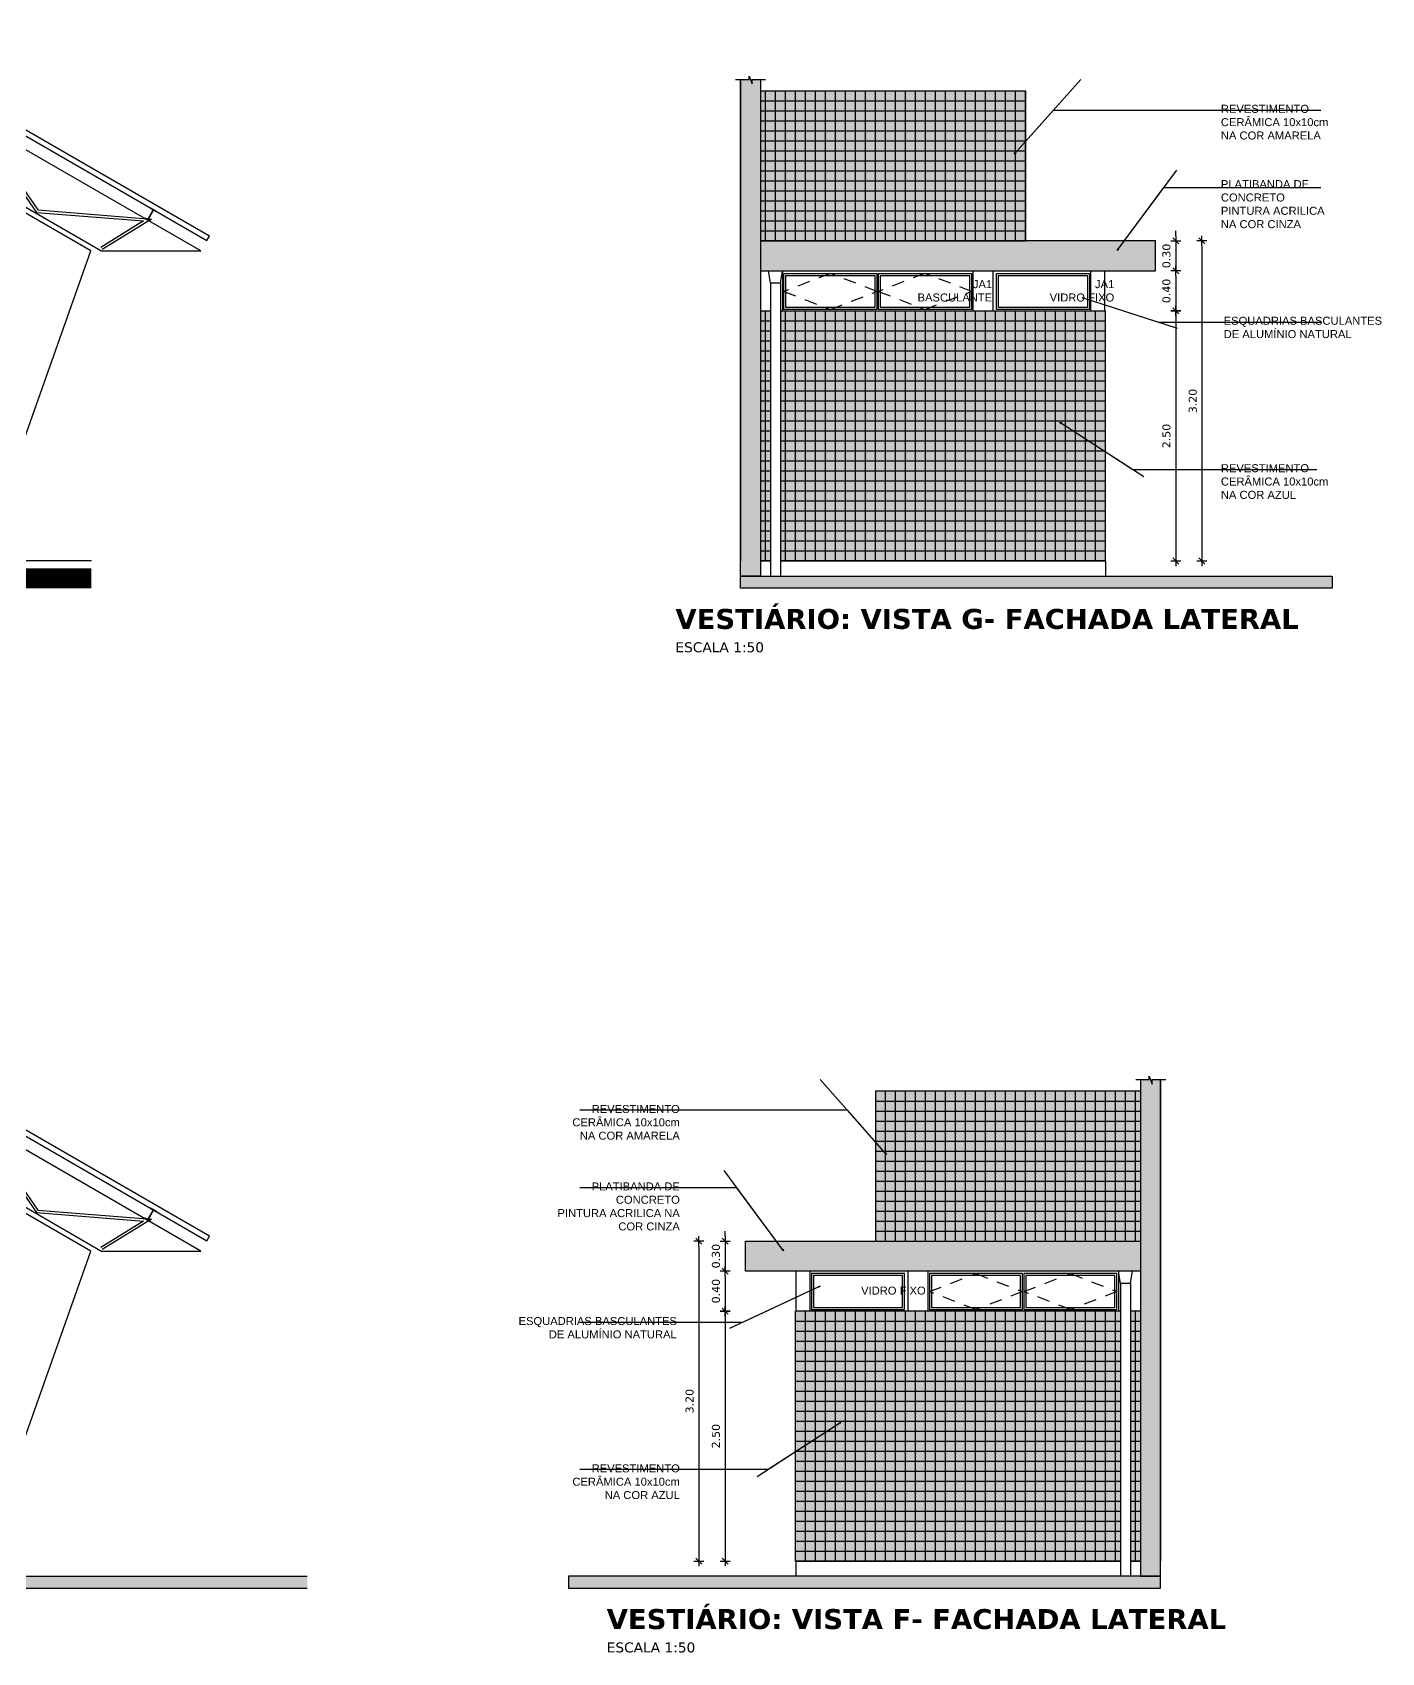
# Model space of a CAD drawing. Header units: inches. Extents: x -64 to 509, y -100 to 268.
# Drawn here: x 12.68 to 26.17, y 20.86 to 37.06 of the extents above; entities that cross this region are included whole.
import ezdxf

# ---------------------------------------------------------------- set-up
doc = ezdxf.new("R2010")
doc.units = ezdxf.units.IN
doc.header["$MEASUREMENT"] = 0
doc.header["$PDMODE"] = 35
doc.linetypes.add('HIDDEN2', pattern=[0.1875, 0.125, -0.0625])
doc.linetypes.add('TRAÇO-2PTOS_P', pattern=[0.625, 0.25, -0.125, 0, -0.125, 0, -0.125])
for name, color, linetype in [('0_COR', 1, 'Continuous'), ('ALVENARIA', 4, 'Continuous'), ('ARQ-ALV-PROJEÇÃO', 8, 'TRAÇO-2PTOS_P'), ('ARQ-ALV-VISTA1', 1, 'Continuous'), ('ARQ-ALV-VISTA2', 2, 'Continuous'), ('ARQ-CTA-1_050', 1, 'Continuous'), ('ARQ-ESQ-VISTA1', 2, 'Continuous'), ('ARQ-HTC', 9, 'Continuous'), ('ARQ-SMB-1_050', 1, 'Continuous'), ('ARQ_REBOCO', 4, 'Continuous'), ('COTA', 1, 'Continuous'), ('HACHURA', 1, 'Continuous'), ('PAREDE', 4, 'Continuous'), ('PISOS', 8, 'Continuous'), ('VISTA1', 1, 'Continuous'), ('VISTA2', 3, 'Continuous')]:
    doc.layers.add(name, color=color, linetype=linetype)
doc.layers.add('FO-Pilares', color=4, linetype='Continuous', lineweight=30)
doc.styles.add('FNDE Texto Cota 0050', font='verdana.ttf', dxfattribs={"height": 0.08})
doc.styles.add('ROMANS', font='arial.ttf')
doc.styles.get("Standard").update_dxf_attribs({"font": 'verdana.ttf'})
doc.dimstyles.new('COTA 50', dxfattribs={"dimtxt": 0.08, "dimasz": 0.02, "dimexe": 0.1, "dimexo": 0.2, "dimgap": 0.025, "dimtad": 1, "dimrnd": 0.01, "dimzin": 4, "dimdsep": 46, "dimtxsty": 'ROMANS', "dimblk": 'ARCHTICK', "dimcen": 0.2, "dimclrd": 1, "dimclrt": 1, "dimadec": 0, "dimazin": 0, "dimtfac": 1.777778, "dimtix": 1, "dimtmove": 2, "dimatfit": 3, "dimldrblk": 'ARCHTICK', "dimfxl": 0.25, "dimfxlon": 1, "dimtolj": 1, "dimtzin": 0, "dimarcsym": 0})
doc.dimstyles.new('FNDE 1-0050', dxfattribs={"dimscale": 5, "dimtxt": 0.08, "dimasz": 0.01, "dimexe": 0.15, "dimexo": 0.15, "dimgap": 0.01, "dimtad": 1, "dimzin": 1, "dimdsep": 46, "dimtxsty": 'FNDE Texto Cota 0050', "dimblk": 'tic', "dimcen": 0.015, "dimdle": 0.15, "dimse1": 1, "dimse2": 1, "dimclrd": 251, "dimclre": 251, "dimclrt": 256, "dimaunit": 1, "dimadec": 3, "dimazin": 0, "dimtfac": 1, "dimtix": 1, "dimtmove": 2, "dimatfit": 3, "dimldrblk": 'tic', "dimfxl": 0.15, "dimtvp": 1, "dimtolj": 1, "dimtzin": 0, "dimarcsym": 0})

# ---------------------------------------------------------------- blocks, each defined once
blk = doc.blocks.new('_ArchTick')
at = {"color": 0, "linetype": 'ByBlock', "const_width": 0.15}
blk.add_lwpolyline([(-0.5, -0.5), (0.5, 0.5)], dxfattribs=at)
blk = doc.blocks.new('tic')
at = {"color": 251}
for p, q in [((-1, 0), (1, 0)), ((0, -1), (0, 1))]:
    blk.add_line(p, q, dxfattribs=at)
blk.add_line((-0.6, -0.6), (0.6, 0.6))
blk = doc.blocks.new('*D546')
at = {"layer": 'ARQ-CTA-1_050', "color": 251, "lineweight": -2, "transparency": 16777216}
for p, q in [((19.61, 25.02), (19.61, 25.07)), ((19.61, 24.97), (19.61, 24.67)), ((19.61, 24.62), (19.61, 24.57))]:
    blk.add_line(p, q, dxfattribs=at)
at = {"layer": 'DEFPOINTS', "color": 0, "transparency": 16777216}
for p in [(19.812, 24.97), (19.61, 24.67), (19.812, 24.67)]:
    blk.add_point(p, dxfattribs=at)
at = {"layer": 'ARQ-CTA-1_050', "color": 251, "lineweight": -2, "transparency": 16777216, "xscale": 0.05, "yscale": 0.05, "zscale": 0.05}
for p, rotation in [((19.61, 24.97), 270), ((19.61, 24.67), 90)]:
    blk.add_blockref('tic', p, dxfattribs=dict(at, rotation=rotation))
at = {"layer": 'ARQ-CTA-1_050', "transparency": 16777216, "insert": (19.518, 24.82), "char_height": 0.08, "attachment_point": 5, "rotation": 90, "style": 'FNDE Texto Cota 0050'}
blk.add_mtext('\\A1;0.30', dxfattribs=at)
blk = doc.blocks.new('*D547')
at = {"layer": 'ARQ-CTA-1_050', "color": 251, "lineweight": -2, "transparency": 16777216}
blk.add_line((19.61, 24.62), (19.61, 24.32), dxfattribs=at)
at = {"layer": 'DEFPOINTS', "color": 0, "transparency": 16777216}
for p in [(19.812, 24.67), (19.61, 24.27), (20.317, 24.27)]:
    blk.add_point(p, dxfattribs=at)
at = {"layer": 'ARQ-CTA-1_050', "color": 251, "lineweight": -2, "transparency": 16777216, "xscale": 0.05, "yscale": 0.05, "zscale": 0.05}
for p, rotation in [((19.61, 24.67), 90), ((19.61, 24.27), 270)]:
    blk.add_blockref('tic', p, dxfattribs=dict(at, rotation=rotation))
at = {"layer": 'ARQ-CTA-1_050', "transparency": 16777216, "insert": (19.518, 24.47), "char_height": 0.08, "attachment_point": 5, "rotation": 90, "style": 'FNDE Texto Cota 0050'}
blk.add_mtext('\\A1;0.40', dxfattribs=at)
blk = doc.blocks.new('*D548')
at = {"layer": 'ARQ-CTA-1_050', "color": 251, "lineweight": -2, "transparency": 16777216}
blk.add_line((19.61, 24.22), (19.61, 21.82), dxfattribs=at)
at = {"layer": 'DEFPOINTS', "color": 0, "transparency": 16777216}
for p in [(19.997, 24.27), (19.61, 21.77), (19.997, 21.77)]:
    blk.add_point(p, dxfattribs=at)
at = {"layer": 'ARQ-CTA-1_050', "color": 251, "lineweight": -2, "transparency": 16777216, "xscale": 0.05, "yscale": 0.05, "zscale": 0.05}
for p, rotation in [((19.61, 24.27), 90), ((19.61, 21.77), 270)]:
    blk.add_blockref('tic', p, dxfattribs=dict(at, rotation=rotation))
at = {"layer": 'ARQ-CTA-1_050', "transparency": 16777216, "insert": (19.518, 23.02), "char_height": 0.08, "attachment_point": 5, "rotation": 90, "style": 'FNDE Texto Cota 0050'}
blk.add_mtext('\\A1;2.50', dxfattribs=at)
blk = doc.blocks.new('*D549')
at = {"layer": 'ARQ-CTA-1_050', "color": 251, "lineweight": -2, "transparency": 16777216}
blk.add_line((19.347, 24.92), (19.347, 21.82), dxfattribs=at)
at = {"layer": 'DEFPOINTS', "color": 0, "transparency": 16777216}
for p in [(19.56, 24.97), (19.347, 21.77), (19.56, 21.77)]:
    blk.add_point(p, dxfattribs=at)
at = {"layer": 'ARQ-CTA-1_050', "color": 251, "lineweight": -2, "transparency": 16777216, "xscale": 0.05, "yscale": 0.05, "zscale": 0.05}
for p, rotation in [((19.347, 24.97), 90), ((19.347, 21.77), 270)]:
    blk.add_blockref('tic', p, dxfattribs=dict(at, rotation=rotation))
at = {"layer": 'ARQ-CTA-1_050', "transparency": 16777216, "insert": (19.255, 23.37), "char_height": 0.08, "attachment_point": 5, "rotation": 90, "style": 'FNDE Texto Cota 0050'}
blk.add_mtext('\\A1;3.20', dxfattribs=at)
blk = doc.blocks.new('*D552')
at = {"layer": 'ARQ-CTA-1_050', "color": 251, "lineweight": -2, "transparency": 16777216}
for p, q in [((24.114, 35.02), (24.114, 35.07)), ((24.114, 34.97), (24.114, 34.67)), ((24.114, 34.62), (24.114, 34.57))]:
    blk.add_line(p, q, dxfattribs=at)
at = {"layer": 'DEFPOINTS', "color": 0, "transparency": 16777216}
for p in [(23.912, 34.97), (23.912, 34.67), (24.114, 34.67)]:
    blk.add_point(p, dxfattribs=at)
at = {"layer": 'ARQ-CTA-1_050', "color": 251, "lineweight": -2, "transparency": 16777216, "xscale": 0.05, "yscale": 0.05, "zscale": 0.05}
for p, rotation in [((24.114, 34.97), 270), ((24.114, 34.67), 90)]:
    blk.add_blockref('tic', p, dxfattribs=dict(at, rotation=rotation))
at = {"layer": 'ARQ-CTA-1_050', "transparency": 16777216, "insert": (24.022, 34.82), "char_height": 0.08, "attachment_point": 5, "rotation": 90, "style": 'FNDE Texto Cota 0050'}
blk.add_mtext('\\A1;0.30', dxfattribs=at)
blk = doc.blocks.new('*D553')
at = {"layer": 'ARQ-CTA-1_050', "color": 251, "lineweight": -2, "transparency": 16777216}
blk.add_line((24.114, 34.62), (24.114, 34.32), dxfattribs=at)
at = {"layer": 'DEFPOINTS', "color": 0, "transparency": 16777216}
for p in [(23.912, 34.67), (23.407, 34.27), (24.114, 34.27)]:
    blk.add_point(p, dxfattribs=at)
at = {"layer": 'ARQ-CTA-1_050', "color": 251, "lineweight": -2, "transparency": 16777216, "xscale": 0.05, "yscale": 0.05, "zscale": 0.05}
for p, rotation in [((24.114, 34.67), 90), ((24.114, 34.27), 270)]:
    blk.add_blockref('tic', p, dxfattribs=dict(at, rotation=rotation))
at = {"layer": 'ARQ-CTA-1_050', "transparency": 16777216, "insert": (24.022, 34.47), "char_height": 0.08, "attachment_point": 5, "rotation": 90, "style": 'FNDE Texto Cota 0050'}
blk.add_mtext('\\A1;0.40', dxfattribs=at)
blk = doc.blocks.new('*D550')
at = {"layer": 'ARQ-CTA-1_050', "color": 251, "lineweight": -2, "transparency": 16777216}
blk.add_line((24.114, 34.22), (24.114, 31.82), dxfattribs=at)
at = {"layer": 'DEFPOINTS', "color": 0, "transparency": 16777216}
for p in [(23.726, 34.27), (23.726, 31.77), (24.114, 31.77)]:
    blk.add_point(p, dxfattribs=at)
at = {"layer": 'ARQ-CTA-1_050', "color": 251, "lineweight": -2, "transparency": 16777216, "xscale": 0.05, "yscale": 0.05, "zscale": 0.05}
for p, rotation in [((24.114, 34.27), 90), ((24.114, 31.77), 270)]:
    blk.add_blockref('tic', p, dxfattribs=dict(at, rotation=rotation))
at = {"layer": 'ARQ-CTA-1_050', "transparency": 16777216, "insert": (24.022, 33.02), "char_height": 0.08, "attachment_point": 5, "rotation": 90, "style": 'FNDE Texto Cota 0050'}
blk.add_mtext('\\A1;2.50', dxfattribs=at)
blk = doc.blocks.new('*D551')
at = {"layer": 'ARQ-CTA-1_050', "color": 251, "lineweight": -2, "transparency": 16777216}
blk.add_line((24.377, 34.92), (24.377, 31.82), dxfattribs=at)
at = {"layer": 'DEFPOINTS', "color": 0, "transparency": 16777216}
for p in [(24.164, 34.97), (24.164, 31.77), (24.377, 31.77)]:
    blk.add_point(p, dxfattribs=at)
at = {"layer": 'ARQ-CTA-1_050', "color": 251, "lineweight": -2, "transparency": 16777216, "xscale": 0.05, "yscale": 0.05, "zscale": 0.05}
for p, rotation in [((24.377, 34.97), 90), ((24.377, 31.77), 270)]:
    blk.add_blockref('tic', p, dxfattribs=dict(at, rotation=rotation))
at = {"layer": 'ARQ-CTA-1_050', "transparency": 16777216, "insert": (24.285, 33.37), "char_height": 0.08, "attachment_point": 5, "rotation": 90, "style": 'FNDE Texto Cota 0050'}
blk.add_mtext('\\A1;3.20', dxfattribs=at)

msp = doc.modelspace()

# ---------------------------------------------------------------- hatches: boundary and pattern name
at = {"layer": '0_COR'}
for color, points in [(50, [(19.962, 36.47), (22.612, 36.47), (22.612, 34.97), (19.962, 34.97)]), (255, [(23.912, 34.97), (19.962, 34.97), (19.962, 34.67), (23.912, 34.67)]), (50, [(23.762, 26.47), (21.112, 26.47), (21.112, 24.97), (23.762, 24.97)]), (255, [(23.762, 24.97), (19.812, 24.97), (19.812, 24.67), (23.762, 24.67)])]:
    msp.add_hatch(color=color, dxfattribs=at).paths.add_polyline_path(points)
h = msp.add_hatch(color=140, dxfattribs=at)
h.paths.add_polyline_path([(20.062, 31.77), (20.062, 34.27), (19.962, 34.27), (19.962, 31.77)])
h.paths.add_polyline_path([(20.162, 34.27), (20.162, 31.77), (23.412, 31.77), (23.412, 34.27)])
h = msp.add_hatch(color=140, dxfattribs=at)
h.paths.add_polyline_path([(23.662, 24.27), (23.662, 21.77), (23.762, 21.77), (23.762, 24.27)])
h.paths.add_polyline_path([(23.562, 21.77), (23.562, 24.27), (20.312, 24.27), (20.312, 21.77)])
at = {"layer": 'ALVENARIA'}
h = msp.add_hatch(dxfattribs=at)
h.set_pattern_fill('_USER', color=1, scale=0.1, style=0, double=1, pattern_type=0)
h.set_pattern_definition([(180, (22.61172, 36.47037), (0, 0.1), []), (90, (22.61172, 36.47037), (0.1, 6e-18), [])])
h.paths.add_polyline_path([(19.962, 36.47), (22.612, 36.47), (22.612, 34.97), (19.962, 34.97)])
h = msp.add_hatch(dxfattribs=at)
h.set_pattern_fill('_USER', color=1, scale=0.1, style=0, double=1, pattern_type=0)
h.set_pattern_definition([(0, (21.11172, 26.47037), (0, 0.1), []), (90, (21.11172, 26.47037), (-0.1, 6e-18), [])])
h.paths.add_polyline_path([(23.762, 26.47), (21.112, 26.47), (21.112, 24.97), (23.762, 24.97)])
at = {"layer": 'ARQ-ALV-VISTA1'}
h = msp.add_hatch(color=2, dxfattribs=at)
h.dxf.hatch_style = 1
h.paths.add_polyline_path([(19.962, 36.585), (19.88, 36.585), (19.88, 36.54), (19.849, 36.619), (19.849, 36.585), (19.762, 36.585), (19.762, 32.158), (19.762, 31.62), (19.862, 31.62), (19.962, 31.62), (19.962, 32.158)])
h = msp.add_hatch(color=2, dxfattribs=at)
h.dxf.hatch_style = 1
h.paths.add_polyline_path([(23.962, 26.585), (23.88, 26.585), (23.88, 26.54), (23.849, 26.619), (23.849, 26.585), (23.762, 26.585), (23.762, 22.158), (23.762, 21.62), (23.862, 21.62), (23.962, 21.62), (23.962, 22.158)])
at = {"layer": 'ARQ-HTC'}
h = msp.add_hatch(color=256, dxfattribs=at)
h.dxf.hatch_style = 1
h.paths.add_polyline_path([(19.762, 31.62), (19.762, 31.5), (25.68, 31.5), (25.68, 31.62)])
h = msp.add_hatch(color=256, dxfattribs=at)
h.dxf.hatch_style = 1
h.paths.add_polyline_path([(23.962, 21.62), (18.044, 21.62), (18.044, 21.5), (23.962, 21.5)])
at = {"layer": 'COTA'}
h = msp.add_hatch(dxfattribs=at)
h.set_pattern_fill('AR-CONC', color=256, scale=0.025, angle=45, style=0)
h.set_pattern_definition([(95, (0.01208, 10), (0.137888, 0.1157018), [0.01875, -0.20625]), (40, (0.01208, 10), (-0.157498, 0.108442), [0.015, -0.165]), (145.4514, (0.02358, 10.00964), (-0.0196099, 0.2241438), [0.015935, -0.1752855]), (91.1842, (-0.02327, 10.03536), (0.2179233, 0.1594034), [0.028125, -0.309375]), (141.6356, (-0.0051, 10.04864), (-0.0069748, 0.337428), [0.0239026, -0.2629282]), (36.1842, (-0.02327, 10.03536), (-0.006975, 0.337428), [0.0225, -0.2475]), (66, (0.00325, 10.0442), (0.1766929, 0.0343456), [0.01875, -0.20625]), (11, (0.00325, 10.0442), (-0.0851771, 0.1712021), [0.015, -0.165]), (116.4514, (0.01797, 10.04706), (0.0915159, 0.2055477), [0.015935, -0.1752855]), (82.5, (0.012084, 10), (-0.0566983, 0.06099745), [0, -0.163, 0, -0.1675, 0, -0.165625]), (52.5, (0.01208, 10), (-0.02321824, 0.11622736), [0, -0.0955, 0, -0.15925, 0, -0.063125]), (12.5, (-0.02734, 9.96058), (0.09835454, 0.0903802), [0, -0.0625, 0, -0.195, 0, -0.25875]), (2.5, (-0.04501, 9.9429), (0.0853975, 0.12078995), [0, -0.08125, 0, -0.1295, 0, -0.18375])])
h.paths.add_polyline_path([(-8.793, 21.77), (-8.793, 21.62), (-10.939, 21.62), (-10.939, 21.5), (-8.673, 21.5), (-8.673, 21.67), (1.382, 21.67), (11.45, 21.67), (11.45, 21.5), (15.433, 21.5), (15.433, 21.62), (11.57, 21.62), (11.57, 21.77), (3.407, 21.77), (3.407, 21.74), (2.307, 21.74), (1.382, 21.76), (0.457, 21.76), (0.457, 21.74), (-0.643, 21.74)])
at = {"layer": 'HACHURA'}
h = msp.add_hatch(dxfattribs=at)
h.set_pattern_fill('_USER', color=2, scale=0.1, style=0, double=1, pattern_type=0)
h.set_pattern_definition([(7e-15, (23.41172, 31.77037), (0, 0.1), []), (90, (23.41172, 31.77037), (-0.1, 6e-18), [])])
h.paths.add_polyline_path([(20.062, 31.77), (20.062, 34.27), (19.962, 34.27), (19.962, 31.77)])
h.paths.add_polyline_path([(20.162, 34.27), (20.162, 31.77), (23.412, 31.77), (23.412, 34.27)])
h = msp.add_hatch(dxfattribs=at)
h.set_pattern_fill('_USER', color=2, scale=0.1, style=0, double=1, pattern_type=0)
h.set_pattern_definition([(180, (20.31172, 21.77037), (0, 0.1), []), (90, (20.31172, 21.77037), (0.1, 6e-18), [])])
h.paths.add_polyline_path([(23.562, 21.77), (23.562, 24.27), (20.312, 24.27), (20.312, 21.77)])
h.paths.add_polyline_path([(23.662, 24.27), (23.662, 21.77), (23.762, 21.77), (23.762, 24.27)])

# ---------------------------------------------------------------- linework, layer by layer
at = {"color": 2}
for p, q in [((19.962, 36.47), (22.612, 36.47)), ((23.762, 26.47), (21.112, 26.47))]:
    msp.add_line(p, q, dxfattribs=at)
at = {"color": 2, "ltscale": 10}
for p, q in [((22.612, 36.47), (22.612, 34.97)), ((21.112, 26.47), (21.112, 24.97))]:
    msp.add_line(p, q, dxfattribs=at)
at = {"layer": 'ARQ-ALV-PROJEÇÃO', "linetype": 'HIDDEN2'}
for points in [[(21.127, 34.465), (20.662, 34.645), (20.197, 34.465), (20.662, 34.285)], [(22.072, 34.465), (21.607, 34.645), (21.142, 34.465), (21.607, 34.285)], [(21.652, 24.465), (22.117, 24.645), (22.582, 24.465), (22.117, 24.285)], [(22.597, 24.465), (23.062, 24.645), (23.527, 24.465), (23.062, 24.285)]]:
    msp.add_lwpolyline(points, close=True, dxfattribs=at)
at = {"layer": 'ARQ-ALV-VISTA1', "color": 251}
for p, q in [((13.37, 34.87), (9.586, 37.055)), ((14.37, 34.87), (10.586, 37.055)), ((12.096, 36.167), (12.724, 35.256)), ((12.11, 36.191), (12.738, 35.28)), ((13.27, 34.87), (11.395, 35.953)), ((12.724, 35.256), (13.796, 35.17)), ((12.738, 35.28), (13.874, 35.189)), ((13.796, 35.17), (13.37, 34.906)), ((13.874, 35.189), (13.383, 34.885)), ((13.811, 35.199), (13.809, 35.194)), ((13.861, 35.164), (13.809, 35.194)), ((13.832, 35.187), (13.811, 35.199)), ((13.888, 35.277), (13.837, 35.188)), ((13.893, 35.275), (13.841, 35.186)), ((13.863, 35.169), (13.842, 35.181)), ((13.863, 35.169), (13.861, 35.164)), ((13.869, 35.298), (13.866, 35.294)), ((13.887, 35.282), (13.866, 35.294)), ((13.921, 35.268), (13.869, 35.298)), ((13.918, 35.264), (13.897, 35.276)), ((13.921, 35.268), (13.918, 35.264)), ((12.17, 31.77), (13.27, 34.87)), ((13.37, 34.87), (14.37, 34.87)), ((13.37, 24.87), (9.586, 27.055)), ((14.37, 24.87), (10.586, 27.055)), ((12.096, 26.167), (12.724, 25.256)), ((12.11, 26.191), (12.738, 25.28)), ((13.27, 24.87), (11.395, 25.953)), ((12.738, 25.28), (13.874, 25.189)), ((13.888, 25.277), (13.837, 25.188)), ((13.893, 25.275), (13.841, 25.186)), ((13.869, 25.298), (13.866, 25.294)), ((13.887, 25.282), (13.866, 25.294)), ((13.921, 25.268), (13.869, 25.298)), ((13.918, 25.264), (13.897, 25.276)), ((12.724, 25.256), (13.796, 25.17)), ((13.796, 25.17), (13.37, 24.906)), ((13.874, 25.189), (13.383, 24.885)), ((13.811, 25.199), (13.809, 25.194)), ((13.861, 25.164), (13.809, 25.194)), ((13.832, 25.187), (13.811, 25.199)), ((13.863, 25.169), (13.842, 25.181)), ((13.863, 25.169), (13.861, 25.164)), ((13.921, 25.268), (13.918, 25.264)), ((12.117, 21.62), (13.27, 24.87)), ((13.37, 24.87), (14.37, 24.87))]:
    msp.add_line(p, q, dxfattribs=at)
at = {"layer": 'ARQ-ALV-VISTA1'}
for p, q in [((23.267, 34.27), (23.267, 34.67)), ((23.407, 34.27), (23.407, 34.67)), ((20.317, 24.67), (20.317, 24.27)), ((20.457, 24.67), (20.457, 24.27))]:
    msp.add_line(p, q, dxfattribs=at)
at = {"layer": 'ARQ-ALV-VISTA1', "color": 251}
for points in [[(10.826, 37.055), (14.43, 34.974), (14.455, 35.018), (10.926, 37.055)], [(10.826, 27.055), (14.43, 24.974), (14.455, 25.018), (10.926, 27.055)]]:
    msp.add_lwpolyline(points, dxfattribs=at)
at = {"layer": 'ARQ-ALV-VISTA1', "color": 3}
for points in [[(19.762, 31.62), (25.68, 31.62), (25.68, 31.5), (19.762, 31.5)], [(23.962, 21.62), (18.044, 21.62), (18.044, 21.5), (23.962, 21.5)]]:
    msp.add_lwpolyline(points, close=True, dxfattribs=at)
at = {"layer": 'ARQ-ALV-VISTA1', "color": 251}
for centre, start, end in [((13.834, 35.19), 240, 330), ((13.844, 35.184), 150, 240), ((13.885, 35.279), 330, 60), ((13.896, 35.273), 60, 150), ((13.885, 25.279), 330, 60), ((13.896, 25.273), 60, 150), ((13.834, 25.19), 240, 330), ((13.844, 25.184), 150, 240)]:
    msp.add_arc(centre, 0.00355, start, end, dxfattribs=at)
at = {"layer": 'ARQ-ALV-VISTA2'}
for p, q in [((20.062, 34.55), (20.042, 34.67)), ((20.162, 34.55), (20.182, 34.67)), ((20.062, 34.55), (20.062, 31.62)), ((20.062, 34.55), (20.162, 34.55)), ((20.162, 34.55), (20.162, 31.62)), ((23.562, 24.55), (23.542, 24.67)), ((23.662, 24.55), (23.682, 24.67)), ((23.562, 24.55), (23.562, 21.62)), ((23.562, 24.55), (23.662, 24.55)), ((23.662, 24.55), (23.662, 21.62))]:
    msp.add_line(p, q, dxfattribs=at)
at = {"layer": 'ARQ-CTA-1_050'}
for p, q in [((20.182, 34.67), (20.182, 34.27)), ((23.542, 24.67), (23.542, 24.27))]:
    msp.add_line(p, q, dxfattribs=at)
for points in [[(19.715, 36.585), (19.849, 36.585), (19.849, 36.619), (19.88, 36.54), (19.88, 36.585), (20.015, 36.585)], [(23.715, 26.585), (23.849, 26.585), (23.849, 26.619), (23.88, 26.54), (23.88, 26.585), (24.015, 26.585)]]:
    msp.add_lwpolyline(points, dxfattribs=at)
at = {"layer": 'ARQ-ESQ-VISTA1'}
for p, q in [((22.087, 34.67), (22.087, 34.27)), ((22.287, 34.67), (22.287, 34.27)), ((21.437, 24.67), (21.437, 24.27)), ((21.637, 24.67), (21.637, 24.27))]:
    msp.add_line(p, q, dxfattribs=at)
at = {"layer": 'ARQ_REBOCO', "ltscale": 10}
for p, q in [((19.762, 36.585), (19.762, 31.77)), ((23.962, 26.585), (23.962, 21.77))]:
    msp.add_line(p, q, dxfattribs=at)
at = {"layer": 'ARQ_REBOCO'}
for p, q in [((11.545, 21.62), (15.433, 21.62)), ((11.42, 21.5), (15.433, 21.5))]:
    msp.add_line(p, q, dxfattribs=at)
at = {"layer": 'FO-Pilares'}
for points in [[(19.962, 36.585), (19.962, 32.158), (19.962, 31.62), (19.862, 31.62), (19.762, 31.62), (19.762, 32.158), (19.762, 36.585)], [(23.762, 26.585), (23.762, 22.158), (23.762, 21.62), (23.862, 21.62), (23.962, 21.62), (23.962, 22.158), (23.962, 26.585)]]:
    msp.add_lwpolyline(points, dxfattribs=at)
at = {"layer": 'PAREDE', "color": 7}
msp.add_line((13.275, 31.77), (1.37, 31.77), dxfattribs=at)
at = {"layer": 'PAREDE', "color": 5}
msp.add_line((11.545, 21.62), (15.433, 21.62), dxfattribs=at)
at = {"layer": 'PISOS', "color": 252, "const_width": 0.2}
msp.add_lwpolyline([(-10.535, 31.598), (13.275, 31.598)], dxfattribs=at)
at = {"layer": 'VISTA1'}
for points in [[(21.127, 34.285), (20.197, 34.285), (20.197, 34.645), (21.127, 34.645)], [(21.107, 34.305), (20.217, 34.305), (20.217, 34.625), (21.107, 34.625)], [(22.072, 34.285), (21.142, 34.285), (21.142, 34.645), (22.072, 34.645)], [(22.052, 34.305), (21.162, 34.305), (21.162, 34.625), (22.052, 34.625)], [(23.252, 34.285), (22.322, 34.285), (22.322, 34.645), (23.252, 34.645)], [(23.232, 34.305), (22.342, 34.305), (22.342, 34.625), (23.232, 34.625)], [(20.472, 24.285), (21.402, 24.285), (21.402, 24.645), (20.472, 24.645)], [(20.492, 24.305), (21.382, 24.305), (21.382, 24.625), (20.492, 24.625)], [(21.652, 24.285), (22.582, 24.285), (22.582, 24.645), (21.652, 24.645)], [(21.672, 24.305), (22.562, 24.305), (22.562, 24.625), (21.672, 24.625)], [(22.597, 24.285), (23.527, 24.285), (23.527, 24.645), (22.597, 24.645)], [(22.617, 24.305), (23.507, 24.305), (23.507, 24.625), (22.617, 24.625)]]:
    msp.add_lwpolyline(points, close=True, dxfattribs=at)
at = {"layer": 'VISTA2'}
for p, q in [((23.912, 34.97), (19.962, 34.97)), ((23.912, 34.67), (23.912, 34.97)), ((19.962, 34.67), (23.912, 34.67)), ((19.962, 34.27), (20.062, 34.27)), ((20.162, 34.27), (23.412, 34.27)), ((23.412, 31.77), (23.412, 34.27)), ((20.062, 31.77), (19.962, 31.77)), ((23.412, 31.77), (20.162, 31.77)), ((23.412, 31.77), (23.412, 31.62)), ((19.812, 24.67), (19.812, 24.97)), ((19.812, 24.97), (23.762, 24.97)), ((23.762, 24.67), (19.812, 24.67)), ((20.312, 21.77), (20.312, 24.27)), ((23.562, 24.27), (20.312, 24.27)), ((23.762, 24.27), (23.662, 24.27)), ((23.562, 21.77), (20.312, 21.77)), ((20.317, 21.77), (20.317, 21.62)), ((23.762, 21.77), (23.662, 21.77))]:
    msp.add_line(p, q, dxfattribs=at)

# ---------------------------------------------------------------- texts
at = {"layer": 'COTA', "char_height": 0.08, "style": 'ROMANS'}
for s, insert, width, attachment_point in [('REVESTIMENTO\\PCERÂMICA 10x10cm \\PNA COR AMARELA', (24.566, 36.331), 1.36531, 1), ('PLATIBANDA DE CONCRETO\\PPINTURA ACRILICA NA COR CINZA', (24.566, 35.578), 1.18239, 1), ('JA1\\PBASCULANTE', (22.279, 34.578), 1.36531, 3), ('JA1\\PVIDRO FIXO', (23.5, 34.578), 1.36531, 3), ('ESQUADRIAS BASCULANTES  \\PDE ALUMÍNIO NATURAL  ', (24.594, 34.212), 1.7316, 1), ('REVESTIMENTO\\PCERÂMICA 10x10cm \\PNA COR AZUL', (24.566, 32.738), 1.36531, 1), ('REVESTIMENTO\\PCERÂMICA 10x10cm \\PNA COR AMARELA', (19.157, 26.331), 1.36531, 3), ('PLATIBANDA DE CONCRETO\\PPINTURA ACRILICA NA\\P COR CINZA', (19.157, 25.557), 1.36531, 3), ('VIDRO FIXO', (21.615, 24.515), 1.36531, 3), ('\\pi0.16259;ESQUADRIAS BASCULANTES  \\P\\pi0.46497;DE ALUMÍNIO NATURAL  ', (17.382, 24.211), 1.7316, 1), ('REVESTIMENTO\\PCERÂMICA 10x10cm \\PNA COR AZUL', (19.157, 22.738), 1.36531, 3)]:
    msp.add_mtext(s, dxfattribs=dict(at, insert=insert, width=width, attachment_point=attachment_point))
at = {"layer": 'HACHURA', "char_height": 0.2, "attachment_point": 1}
for s, insert in [('{\\fVerdana|b1|i0|c0|p34;VESTIÁRIO: VISTA G- FACHADA LATERAL\\P\\fVerdana|b0|i0|c0|p34;\\H0.5x;ESCALA 1:50}', (19.113, 31.291)), ('{\\fVerdana|b1|i0|c0|p34;VESTIÁRIO: VISTA F- FACHADA LATERAL\\P\\fVerdana|b0|i0|c0|p34;\\H0.5x;ESCALA 1:50}', (18.426, 21.291))]:
    msp.add_mtext(s, dxfattribs=dict(at, insert=insert))

# ---------------------------------------------------------------- dimensions: what is measured, and where the dimension line sits
at = {"layer": 'ARQ-CTA-1_050'}
for base, p1, p2, picture, middle in [((24.114, 34.67), (23.912, 34.97), (23.912, 34.67), '*D552', (24.022, 34.82)), ((24.377, 31.77), (24.164, 34.97), (24.164, 31.77), '*D551', (24.285, 33.37)), ((24.114, 34.27), (23.912, 34.67), (23.407, 34.27), '*D553', (24.022, 34.47)), ((24.114, 31.77), (23.726, 34.27), (23.726, 31.77), '*D550', (24.022, 33.02)), ((19.347, 21.77), (19.56, 24.97), (19.56, 21.77), '*D549', (19.255, 23.37)), ((19.61, 24.67), (19.812, 24.97), (19.812, 24.67), '*D546', (19.518, 24.82)), ((19.61, 24.27), (19.812, 24.67), (20.317, 24.27), '*D547', (19.518, 24.47)), ((19.61, 21.77), (19.997, 24.27), (19.997, 21.77), '*D548', (19.518, 23.02))]:
    dim = msp.add_linear_dim(base=base, p1=p1, p2=p2, angle=90, dimstyle='FNDE 1-0050', dxfattribs=at)
    dim.commit()
    dim.dimension.update_dxf_attribs({"geometry": picture, "text_midpoint": middle})

# ---------------------------------------------------------------- leaders
at = {"layer": 'ARQ-SMB-1_050', "annotation_type": 0, "has_hookline": 1, "hookline_direction": 1, "horizontal_direction": (-1, 0, 0)}
for points in [[(22.501, 35.837), (22.892, 36.278), (24.541, 36.278)], [(23.53, 34.873), (23.996, 35.504), (24.541, 35.504)], [(23.178, 34.403), (23.941, 34.158), (24.541, 34.158)], [(22.955, 33.157), (23.685, 32.685), (24.501, 32.685)]]:
    msp.add_leader(points, dimstyle='COTA 50', override={"dimldrblk": 'Open30'}, dxfattribs=at)
at = {"layer": 'ARQ-SMB-1_050', "annotation_type": 0, "has_hookline": 1, "hookline_direction": 1}
for points in [[(21.222, 25.837), (20.832, 26.278), (19.182, 26.278)], [(20.193, 24.873), (19.727, 25.504), (19.182, 25.504)], [(20.56, 24.518), (19.783, 24.158), (19.182, 24.158)], [(20.768, 23.157), (20.039, 22.685), (19.182, 22.685)]]:
    msp.add_leader(points, dimstyle='COTA 50', override={"dimldrblk": 'Open30'}, dxfattribs=at)

doc.saveas('drawing.dxf')
